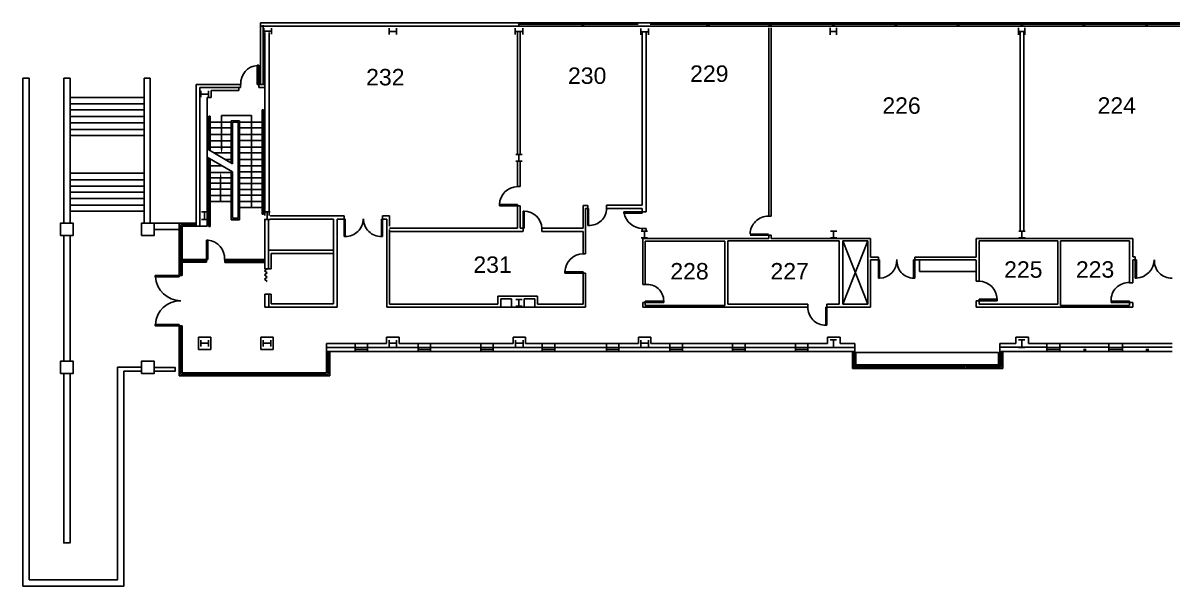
# Model space of a CAD drawing. Header units: inches. Extents: x -993 to 4309, y -3 to 2487.
# Drawn here: x -993 to 1205, y 1410 to 2487 of the extents above; entities that cross this region are included whole.
import ezdxf

# ---------------------------------------------------------------- set-up
doc = ezdxf.new("R2010")
doc.units = ezdxf.units.IN
doc.header["$LTSCALE"] = 96
doc.header["$MEASUREMENT"] = 0
for name, color, linetype in [('A-DOOR', 4, 'CONTINUOUS'), ('A-EDIT', 9, 'CONTINUOUS'), ('A-FLOR-HRAL', 4, 'CONTINUOUS'), ('A-FLOR-STRS', 4, 'CONTINUOUS'), ('A-FURN', 3, 'CONTINUOUS'), ('A-GLAZ', 3, 'CONTINUOUS'), ('A-PFLR-TEXT', 3, 'CONTINUOUS'), ('A-ROOF-OTLN', 6, 'CONTINUOUS'), ('A-WALL', 5, 'CONTINUOUS'), ('A-WALL-JAMB', 6, 'CONTINUOUS'), ('S-COLS', 6, 'CONTINUOUS')]:
    doc.layers.add(name, color=color, linetype=linetype)
doc.styles.get("Standard").update_dxf_attribs({"font": 'arial.ttf'})

msp = doc.modelspace()

# ---------------------------------------------------------------- linework, layer by layer
at = {"layer": 'A-DOOR'}
for p, q in [((-545, 2369.4), (-545, 2406.1)), ((-545, 2406.1), (-542.4, 2406.1)), ((-542.4, 2406.1), (-542.4, 2369.4)), ((-542.4, 2369.4), (-545, 2369.4)), ((-81.7, 2137.4), (-81.7, 2140)), ((-81.7, 2140), (-47.3, 2140)), ((-47.4, 2137.4), (-81.7, 2137.4)), ((-47.3, 2140), (-47.3, 2137.4)), ((-376.7, 2111.8), (-378.6, 2111.8)), ((-378.6, 2111.8), (-378.6, 2078.4)), ((-376.7, 2078.4), (-376.7, 2111.8)), ((-307.5, 2111.8), (-307.5, 2078.4)), ((-305.7, 2111.8), (-307.5, 2111.8)), ((-305.7, 2078.4), (-305.7, 2111.8)), ((-34.5, 2126.8), (-36.1, 2126.8)), ((-36.1, 2126.8), (-36.1, 2094.5)), ((-34.5, 2094.5), (-34.5, 2126.8)), ((87.1, 2132), (88.7, 2132)), ((87.1, 2132), (87.1, 2099.6)), ((88.7, 2099.6), (88.7, 2132)), ((191.6, 2125.5), (156.5, 2125.5)), ((156.5, 2125.5), (156.5, 2123.3)), ((156.5, 2123.3), (191.6, 2123.3)), ((191.6, 2132), (191.6, 2123.3)), ((-36.1, 2094.5), (-34.5, 2094.5)), ((87.1, 2099.6), (88.7, 2099.6)), ((-642, 2071.5), (-642, 2034.7)), ((-639.4, 2071.5), (-642, 2071.5)), ((-639.4, 2034.7), (-639.4, 2071.5)), ((-378.6, 2078.4), (-376.7, 2078.4)), ((-307.5, 2078.4), (-305.7, 2078.4)), ((432.9, 2083), (398, 2083)), ((398, 2080.9), (432.9, 2080.9)), ((-642, 2034.7), (-639.4, 2034.7)), ((645.6, 2033.6), (643.3, 2033.6)), ((643.3, 2033.6), (643.3, 1998.6)), ((645.6, 1998.6), (645.6, 2033.6)), ((712.9, 2033.6), (710.6, 2033.6)), ((710.6, 2033.6), (710.6, 1998.6)), ((712.9, 1998.6), (712.9, 2033.6)), ((1137.2, 2033.9), (1134.6, 2033.9)), ((1134.6, 2033.9), (1134.6, 1998.6)), ((1137.2, 1998.6), (1137.2, 2033.9)), ((-740.3, 2001.5), (-740.3, 2004)), ((-740.3, 2004), (-694.5, 2004)), ((-694.5, 2001.5), (-740.3, 2001.5)), ((-694.5, 2004), (-694.5, 2001.5)), ((-526.3, 2016.9), (-531.2, 2012.9)), ((-526.3, 2008.8), (-531.2, 2012.9)), ((-526.3, 2008.8), (-531.2, 2004.8)), ((-526.3, 2000.7), (-531.2, 2004.8)), ((-526.3, 2000.7), (-531.2, 1996.7)), ((43.3, 2008.3), (43.3, 2011.1)), ((43.3, 2011.1), (78.4, 2011.1)), ((78.4, 2008.3), (43.3, 2008.3)), ((78.4, 2011.1), (78.4, 2008.3)), ((-526.3, 1992.6), (-531.2, 1996.7)), ((643.3, 1998.6), (645.6, 1998.6)), ((710.6, 1998.6), (712.9, 1998.6)), ((1134.6, 1998.6), (1137.2, 1998.6)), ((870.5, 1958.4), (835.9, 1958.4)), ((835.9, 1958.4), (835.9, 1955.5)), ((870.5, 1955.5), (870.5, 1958.4)), ((197.4, 1952.2), (197.4, 1955)), ((197.4, 1955), (232.6, 1955)), ((232.6, 1952.2), (197.4, 1952.2)), ((232.6, 1955), (232.6, 1952.2)), ((542.5, 1943), (542.5, 1908.6)), ((542.5, 1943), (544.6, 1943)), ((544.6, 1908.6), (544.6, 1943)), ((835.9, 1955.5), (870.5, 1955.5)), ((1088.6, 1952.4), (1088.6, 1954.8)), ((1088.6, 1954.8), (1124, 1954.8)), ((1124, 1952.4), (1088.6, 1952.4)), ((1124, 1954.8), (1124, 1952.4)), ((-740.3, 1910.2), (-694.5, 1910.2)), ((-740.3, 1907.7), (-740.3, 1910.2)), ((-691.3, 1907.7), (-740.3, 1907.7)), ((-694.5, 1910.2), (-694.5, 1907.7)), ((542.5, 1908.6), (544.6, 1908.6))]:
    msp.add_line(p, q, dxfattribs=at)
for centre, radius, start, end in [((-541.8, 2371.2), 35, 95.1424, 183.1005), ((-46.2, 2138.7), 35.4, 91.9031, 178.0389), ((-376.3, 2112.5), 34.1, 269.3129, 359.7203), ((-308.5, 2111.9), 33.4, 179.1146, 271.7114), ((-34.1, 2093.5), 33.4, 1.7032, 90.5982), ((90.4, 2132.3), 32.8, 267.0038, 359.4478), ((193.3, 2131.2), 37.5, 192.1573, 267.6929), ((432.5, 2082.8), 34.5, 89.3525, 179.5997), ((-642.5, 2036.6), 35, 356.8995, 84.8576), ((79.1, 2009.8), 35.7, 91.028, 177.8544), ((644.3, 2033), 34.4, 272.2095, 1.9818), ((711.7, 2031.4), 32.9, 175.2119, 268.1577), ((1134.5, 2035.2), 36.6, 274.356, 358.0605), ((1204.6, 2031.9), 33.3, 176.5625, 271.021), ((-690.7, 2004.9), 49.5, 183.9859, 269.2706), ((201, 1955.3), 31.5, 359.4608, 96.4479), ((835.5, 1957.9), 34.9, 0.8037, 89.329), ((1122, 1956.8), 33.4, 86.5941, 183.4158), ((-692.5, 1907.7), 47.7, 88.5535, 177.0124), ((542.7, 1943.1), 34.5, 179.3525, 269.5997)]:
    msp.add_arc(centre, radius, start, end, dxfattribs=at)
at = {"layer": 'A-EDIT'}
for p, q in [((315.8, 2487.1), (315.8, 2483.1)), ((319.4, 2487.1), (319.4, 2483.1)), ((434.3, 2487.1), (434.3, 2483.1)), ((437.9, 2487.1), (437.9, 2483.1)), ((623.2, 2070.2), (575.2, 1948.8)), ((575.2, 2070.2), (623.2, 1948.8))]:
    msp.add_line(p, q, dxfattribs=at)
at = {"layer": 'A-FLOR-HRAL'}
for p, q in [((-637.7, 2308.7), (-637.7, 2244.1)), ((-637.7, 2308.7), (-635.3, 2308.7)), ((-635.3, 2242.9), (-635.3, 2308.7)), ((-535.6, 2320.6), (-535.6, 2121.5)), ((-533, 2320.6), (-535.6, 2320.6)), ((-533, 2320.6), (-533, 2121.5)), ((-579.3, 2299.8), (-594.8, 2299.8)), ((-594.8, 2219.1), (-594.8, 2299.8)), ((-592.6, 2297.1), (-592.6, 2217.8)), ((-581.5, 2297.1), (-592.4, 2297.1)), ((-581.5, 2113.5), (-581.5, 2297.1)), ((-579.3, 2110.5), (-579.3, 2299.8)), ((-637.7, 2228.8), (-637.7, 2097.9)), ((-635.3, 2227.5), (-635.3, 2097.9)), ((-594.8, 2110.5), (-594.8, 2203.8)), ((-592.6, 2113.5), (-592.6, 2202.5)), ((-581.5, 2113.5), (-592.6, 2113.5)), ((-535.6, 2121.5), (-533, 2121.5)), ((-637.7, 2097.9), (-635.3, 2097.9)), ((-579.3, 2110.5), (-594.8, 2110.5))]:
    msp.add_line(p, q, dxfattribs=at)
at = {"layer": 'A-FLOR-STRS'}
for p, q in [((-640.9, 2297.1), (-637.7, 2297.1)), ((-640.9, 2286.7), (-637.7, 2286.7)), ((-635.3, 2297.1), (-594.8, 2297.1)), ((-635.3, 2286.7), (-594.8, 2286.7)), ((-579.3, 2297.1), (-535.6, 2297.1)), ((-533, 2297.1), (-530.4, 2297.1)), ((-640.9, 2273.7), (-637.7, 2273.7)), ((-635.3, 2273.7), (-594.8, 2273.7)), ((-579.3, 2286.3), (-535.6, 2286.3)), ((-579.3, 2273.7), (-535.6, 2273.7)), ((-533, 2286.3), (-530.4, 2286.3)), ((-533, 2273.7), (-530.4, 2273.7)), ((-640.9, 2261.8), (-637.7, 2261.8)), ((-640.9, 2249.7), (-637.7, 2249.7)), ((-592.6, 2217.8), (-640.9, 2246)), ((-635.3, 2261.8), (-594.8, 2261.8)), ((-635.3, 2249.7), (-594.8, 2249.7)), ((-579.3, 2261.9), (-535.6, 2261.9)), ((-579.3, 2249.7), (-535.6, 2249.7)), ((-533, 2261.9), (-530.4, 2261.9)), ((-533, 2249.7), (-530.4, 2249.7)), ((-641, 2230.6), (-592.6, 2202.5)), ((-628.5, 2238.8), (-594.8, 2238.8)), ((-606.3, 2225.8), (-594.8, 2225.8)), ((-579.3, 2238.9), (-535.6, 2238.9)), ((-579.3, 2226.1), (-535.6, 2226.1)), ((-533, 2238.9), (-530.4, 2238.9)), ((-533, 2226.1), (-530.4, 2226.1)), ((-637.7, 2213.9), (-640.9, 2213.9)), ((-637.7, 2201.1), (-640.9, 2201.1)), ((-612.1, 2213.9), (-635.3, 2213.9)), ((-594.8, 2201.1), (-635.3, 2201.1)), ((-579.3, 2213.6), (-535.6, 2213.6)), ((-579.3, 2202.1), (-535.6, 2202.1)), ((-533, 2213.6), (-530.4, 2213.6)), ((-533, 2202.1), (-530.4, 2202.1)), ((-637.7, 2190.6), (-640.9, 2190.6)), ((-637.7, 2180.5), (-640.9, 2180.5)), ((-594.8, 2190.6), (-635.3, 2190.6)), ((-594.8, 2180.5), (-635.3, 2180.5)), ((-579.3, 2190.5), (-535.6, 2190.5)), ((-579.3, 2180), (-535.6, 2180)), ((-533, 2190.5), (-530.4, 2190.5)), ((-533, 2180), (-530.4, 2180)), ((-637.7, 2168.9), (-640.9, 2168.9)), ((-637.7, 2157.2), (-640.9, 2157.2)), ((-594.8, 2168.9), (-635.3, 2168.9)), ((-594.8, 2157.2), (-635.3, 2157.2)), ((-579.3, 2168.7), (-535.6, 2168.7)), ((-579.3, 2157.7), (-535.6, 2157.7)), ((-533, 2168.7), (-530.4, 2168.7)), ((-533, 2157.7), (-530.4, 2157.7)), ((-637.7, 2145.4), (-640.9, 2145.4)), ((-637.7, 2134.2), (-640.9, 2134.2)), ((-594.8, 2145.4), (-635.3, 2145.4)), ((-579.3, 2145.4), (-535.6, 2145.4)), ((-579.3, 2134.2), (-535.6, 2134.2)), ((-556, 2134.2), (-544, 2134.2)), ((-533, 2145.4), (-530.4, 2145.4))]:
    msp.add_line(p, q, dxfattribs=at)
for points in [[(-761.9, 2344.7), (-903.4, 2344.7)], [(-761.9, 2332.2), (-903.4, 2332.2)], [(-761.9, 2321.2), (-903.4, 2321.2)], [(-761.9, 2308), (-903.4, 2308)], [(-761.9, 2296.1), (-903.4, 2296.1)], [(-761.9, 2283.4), (-903.4, 2283.4)], [(-761.9, 2271.7), (-903.4, 2271.7)], [(-761.9, 2199.4), (-903.4, 2199.4)], [(-761.9, 2187.1), (-903.4, 2187.1)], [(-761.9, 2174.8), (-903.4, 2174.8)], [(-761.9, 2163.6), (-903.4, 2163.6)], [(-761.9, 2151.4), (-903.4, 2151.4)], [(-761.9, 2138.7), (-903.4, 2138.7)], [(-761.9, 2127.1), (-903.4, 2127.1)]]:
    msp.add_lwpolyline(points, dxfattribs=at)
at = {"layer": 'A-FURN'}
for p, q in [((722.3, 2011.2), (722.3, 2033.6)), ((830.2, 2011.2), (722.3, 2011.2)), ((873, 1856.5), (600.3, 1856.5)), ((600.3, 1856.5), (600.3, 1833.1)), ((873, 1833.1), (873, 1856.5)), ((600.3, 1833.1), (873, 1833.1))]:
    msp.add_line(p, q, dxfattribs=at)
at = {"layer": 'A-GLAZ'}
for p, q in [((-44.5, 2484.9), (184, 2484.9)), ((206.9, 2484.9), (315.8, 2484.9)), ((319.4, 2484.9), (434.3, 2484.9)), ((437.9, 2484.9), (545.9, 2484.9)), ((475.4, 2484.9), (1626.5, 2484.9)), ((-694.5, 2104.1), (-661.9, 2104.1)), ((-694.5, 2004), (-694.5, 2104.1)), ((-691.5, 2101.1), (-661.9, 2101.1)), ((-691.5, 2101.1), (-691.5, 2086)), ((-688.5, 2098.1), (-688.5, 2086)), ((-661.9, 2098.1), (-688.5, 2098.1)), ((-691.5, 2086.4), (-691.5, 2004)), ((-688.5, 2086.4), (-688.5, 2004)), ((-639.4, 2034.7), (-688.5, 2034.7)), ((-688.5, 2032.1), (-642, 2032.1)), ((-688.5, 2029.1), (-642, 2029.1)), ((-642, 2029.1), (-642, 2034.7)), ((-607.4, 2034.7), (-530.4, 2034.7)), ((-607.4, 2034.7), (-607.4, 2028.9)), ((-607.4, 2032.1), (-530.4, 2032.1)), ((-530.6, 2028.9), (-607.4, 2028.9)), ((-694.5, 2004), (-688.5, 2004)), ((-694.5, 1907.6), (-688.5, 1907.6)), ((-694.5, 1907.6), (-694.5, 1811.6)), ((-691.5, 1907.6), (-691.5, 1814.6)), ((-688.5, 1907.6), (-688.5, 1817.6)), ((-412.5, 1817.6), (-412.5, 1858.1)), ((-409.5, 1814.6), (-409.5, 1858.1)), ((-406.5, 1811.6), (-406.5, 1858.1)), ((-357.8, 1866), (-334, 1866)), ((-357.8, 1862.1), (-334, 1862.1)), ((-334, 1858.1), (-357.8, 1858.1)), ((-237.3, 1866), (-213.5, 1866)), ((-237.3, 1862.1), (-213.5, 1862.1)), ((-213.5, 1858.1), (-237.3, 1858.1)), ((-117.6, 1866), (-93.8, 1866)), ((-117.6, 1862.1), (-93.8, 1862.1)), ((-93.8, 1858.1), (-117.6, 1858.1)), ((0.3, 1866), (24.1, 1866)), ((0.3, 1862.1), (24.1, 1862.1)), ((24.1, 1858.1), (0.3, 1858.1)), ((123, 1866), (146.8, 1866)), ((123, 1862.1), (146.8, 1862.1)), ((146.8, 1858.1), (123, 1858.1)), ((244.5, 1866), (268.3, 1866)), ((244.5, 1862.1), (268.3, 1862.1)), ((268.3, 1858.1), (244.5, 1858.1)), ((364.4, 1866), (388.2, 1866)), ((364.4, 1862.1), (388.2, 1862.1)), ((388.2, 1858.1), (364.4, 1858.1)), ((484.8, 1866), (508.6, 1866)), ((484.8, 1862.1), (508.6, 1862.1)), ((508.6, 1858.1), (484.8, 1858.1)), ((593.9, 1858.1), (593.9, 1826.1)), ((595.7, 1858.1), (595.7, 1828.3)), ((598, 1831.2), (598, 1858.1)), ((875.8, 1858.1), (875.8, 1831.2)), ((878.3, 1828.3), (878.3, 1858.1)), ((881.2, 1826.1), (881.2, 1858.1)), ((965.9, 1866), (990.4, 1866)), ((965.9, 1862.1), (990.4, 1862.1)), ((990.4, 1858.1), (965.9, 1858.1)), ((1084.1, 1866), (1110.7, 1866)), ((1084.1, 1862.1), (1110.7, 1862.1)), ((1110.7, 1858.1), (1084.1, 1858.1)), ((661.8, 1826.1), (593.9, 1826.1)), ((661.8, 1828.3), (595.7, 1828.3)), ((661.8, 1831.2), (598, 1831.2)), ((684.9, 1831.2), (665.3, 1831.2)), ((685, 1828.3), (665.3, 1828.3)), ((684.9, 1826.1), (665.3, 1826.1)), ((783.3, 1831.2), (687.3, 1831.2)), ((783.3, 1828.3), (687.3, 1828.3)), ((783.3, 1826.1), (687.3, 1826.1)), ((786.2, 1831.2), (807.7, 1831.2)), ((786.2, 1828.3), (807.7, 1828.3)), ((807.7, 1826.1), (786.2, 1826.1)), ((811.4, 1831.2), (875.8, 1831.2)), ((811.4, 1828.3), (878.3, 1828.3)), ((881.2, 1826.1), (811.4, 1826.1)), ((-694.5, 1811.6), (-406.5, 1811.6)), ((-691.5, 1814.6), (-409.5, 1814.6)), ((-688.5, 1817.6), (-412.5, 1817.6))]:
    msp.add_line(p, q, dxfattribs=at)
at = {"layer": 'A-PFLR-TEXT'}
for p, q in [((-613.4, 2310.2), (-556, 2310.2)), ((-613.4, 2248.1), (-613.4, 2310.2)), ((-556, 2310.2), (-556, 2134.2)), ((-615.2, 2189.4), (-615.2, 2145.4))]:
    msp.add_line(p, q, dxfattribs=at)
for points in [[(-611.4, 2248.1), (-615.4, 2248.1), (-613.4, 2236.1)], [(-617.2, 2189.4), (-613.2, 2189.4), (-615.2, 2201.4)]]:
    msp.add_solid(points, dxfattribs=at)
at = {"layer": 'A-ROOF-OTLN'}
for p, q in [((-334, 1873.6), (-357.8, 1873.6)), ((-213.5, 1873.6), (-237.3, 1873.6)), ((-93.8, 1873.6), (-117.6, 1873.6)), ((24.1, 1873.6), (0.3, 1873.6)), ((146.8, 1873.6), (123, 1873.6)), ((268.3, 1873.6), (244.5, 1873.6)), ((388.2, 1873.6), (364.4, 1873.6)), ((508.6, 1873.6), (484.8, 1873.6)), ((990.4, 1873.6), (965.9, 1873.6)), ((1110.7, 1873.6), (1084.1, 1873.6))]:
    msp.add_line(p, q, dxfattribs=at)
at = {"layer": 'A-WALL'}
for p, q in [((-538.8, 2369.1), (-538.8, 2487.1)), ((-538.8, 2487.1), (2615.2, 2487.1)), ((-538.8, 2481.1), (2609.2, 2481.1)), ((-533.7, 2369.1), (-533.7, 2483.1)), ((-530.4, 2468.6), (-530.4, 2118.9)), ((-522.1, 2118.9), (-522.1, 2468.6)), ((-46.9, 2471.1), (-46.9, 2235.6)), ((-41.9, 2471.1), (-41.9, 2235.6)), ((191.6, 2468.6), (191.6, 2138.2)), ((199.2, 2468.6), (199.2, 2125.5)), ((433.6, 2478), (433.6, 2117.4)), ((438.4, 2478), (438.4, 2117.4)), ((914.3, 2471.1), (914.3, 2087.4)), ((921.6, 2471.1), (921.6, 2087.4)), ((-903.4, 2381.5), (-915.4, 2381.5)), ((-915.4, 2381.5), (-915.4, 2104.1)), ((-903.4, 2381.5), (-903.4, 2104.1)), ((-749.8, 2381.5), (-761.8, 2381.5)), ((-761.8, 2381.5), (-761.8, 2104.1)), ((-749.8, 2381.5), (-749.8, 2104.1)), ((-661.9, 2369.1), (-576.9, 2369.1)), ((-661.9, 2098.1), (-661.9, 2369.1)), ((-655, 2098.1), (-655, 2363.7)), ((-655, 2363.7), (-576.9, 2363.7)), ((-633, 2344.4), (-633, 2358.1)), ((-633, 2358.1), (-580.2, 2358.1)), ((-580.2, 2358.1), (-580.2, 2363.7)), ((-576.9, 2369.4), (-576.9, 2363.6)), ((-542.4, 2363.7), (-542.4, 2369.4)), ((-542.4, 2369.1), (-530.4, 2369.1)), ((-542.4, 2363.7), (-530.4, 2363.7)), ((-640.9, 2344.4), (-633, 2344.4)), ((-640.9, 2098.1), (-640.9, 2344.4)), ((-46.9, 2222.7), (-46.9, 2174.1)), ((-41.9, 2222.7), (-41.9, 2174.1)), ((-41.9, 2174.1), (-46.9, 2174.1)), ((-41.9, 2137.4), (-46.9, 2137.4)), ((-46.9, 2094.1), (-46.9, 2137.4)), ((-41.9, 2094.1), (-41.9, 2137.4)), ((78.4, 2094.1), (78.4, 2137.7)), ((87.1, 2137.7), (78.4, 2137.7)), ((87.1, 2137.7), (87.1, 2132)), ((123.3, 2138.2), (123.3, 2132)), ((123.3, 2138.2), (191.6, 2138.2)), ((-530.4, 2110.9), (-530.4, 2016.9)), ((-523.4, 2110.9), (-523.4, 2016.9)), ((-520.3, 2118.1), (-378.6, 2118.1)), ((-520.3, 2111.8), (-399.2, 2111.8)), ((-399.2, 2045.7), (-399.2, 2111.8)), ((-392.4, 2111.8), (-378.6, 2111.8)), ((-392.4, 1943), (-392.4, 2111.8)), ((-378.6, 2118.1), (-378.6, 2111.8)), ((-305.7, 2118), (-292.4, 2118)), ((-305.7, 2118), (-305.7, 2111.8)), ((-297.3, 2111.8), (-305.7, 2111.8)), ((-297.3, 2111.8), (-297.3, 1943)), ((-292.4, 2118), (-292.4, 2098.3)), ((83.2, 2045.5), (83.2, 2132)), ((87.1, 2132), (83.2, 2132)), ((123.3, 2132), (191.6, 2132)), ((191.6, 2128.9), (191.6, 2131.8)), ((191.6, 2126.7), (191.6, 2128.9)), ((199.2, 2125.5), (191.6, 2125.5)), ((438.4, 2117.4), (432.9, 2117.4)), ((-661.9, 2098.1), (-655, 2098.1)), ((-655, 2098.1), (-640.9, 2098.1)), ((-292.4, 2094.1), (-46.9, 2094.1)), ((-292.4, 2092), (-292.3, 1957.6)), ((-41.9, 2094.1), (-36.1, 2094.1)), ((-36.1, 2094.5), (-36.1, 2087.9)), ((-0.8, 2094.1), (35.2, 2094.1)), ((-0.8, 2094.1), (-0.8, 2087.9)), ((78.4, 2094.1), (-0.8, 2094.1)), ((191.6, 2093.7), (191.6, 2087.2)), ((191.6, 2093.7), (199.2, 2093.7)), ((199.2, 2093.7), (199.2, 2087.2)), ((-292.4, 2087.9), (-36.7, 2087.9)), ((-0.8, 2087.9), (35.2, 2087.9)), ((-0.8, 2087.9), (78.4, 2087.9)), ((78.4, 2045.5), (78.4, 2087.9)), ((192.5, 2074.4), (192.5, 1986.6)), ((192.5, 2074.4), (433.6, 2074.4)), ((197.4, 2069.7), (349.4, 2069.7)), ((197.4, 2069.7), (197.4, 1986.6)), ((349.4, 1946.7), (349.4, 2069.7)), ((355.5, 1948.8), (355.5, 2070.2)), ((355.5, 2070.2), (568.4, 2070.2)), ((432.9, 2080.9), (438.4, 2080.9)), ((433.6, 2080.9), (433.6, 2074.4)), ((438.4, 2080.9), (438.4, 2074.9)), ((438.4, 2074.9), (562.7, 2074.9)), ((628.3, 2074.9), (562.7, 2074.9)), ((568.4, 1948.8), (568.4, 2070.2)), ((575.2, 1948.8), (575.2, 2070.2)), ((575.2, 2070.2), (623.2, 2070.2)), ((623.2, 1948.8), (623.2, 2070.2)), ((628.3, 2074.9), (628.3, 2039)), ((830.1, 2039), (830.1, 2074.9)), ((830.1, 2074.9), (1130, 2074.9)), ((835.9, 1992.8), (835.9, 2070.2)), ((835.9, 2070.2), (986.9, 2070.2)), ((986.9, 1948.8), (986.9, 2070.2)), ((992, 1946.7), (992, 2070)), ((992, 2070), (1124, 2070)), ((1124, 2070), (1124, 1990.1)), ((1130, 2074.9), (1130, 2039.4)), ((-523.4, 2052.1), (-399.2, 2052.1)), ((-518.3, 2016.9), (-518.3, 2045.7)), ((-518.3, 2045.7), (-399.2, 2045.7)), ((-399.2, 1949.4), (-399.2, 2045.7)), ((78.4, 2045.5), (83.2, 2045.5)), ((628.3, 2039), (643.3, 2039)), ((628.3, 2033.6), (643.3, 2033.6)), ((628.3, 1943), (628.3, 2033.6)), ((643.3, 2033.6), (643.3, 2039)), ((712.9, 2039), (712.9, 2033.6)), ((712.9, 2039), (830.1, 2039)), ((830.2, 2033.6), (712.9, 2033.6)), ((830.2, 2033.3), (830.2, 1992.8)), ((1130, 2039.4), (1134.6, 2039.4)), ((1130, 1990.1), (1130, 2033.9)), ((1130, 2033.9), (1134.6, 2033.9)), ((1134.6, 2039.4), (1134.6, 2033.9)), ((-530.4, 2016.9), (-518.3, 2016.9)), ((83.2, 2008.3), (78.4, 2008.3)), ((78.4, 1948.8), (78.4, 2008.3)), ((83.2, 1943), (83.2, 2008.3)), ((83.2, 1999.9), (83.2, 2008.3)), ((192.5, 1986.6), (197.4, 1986.6)), ((835.9, 1992.8), (830.2, 1992.8)), ((1130, 1990.1), (1124, 1990.1)), ((-530.5, 1967.8), (-518.6, 1967.8)), ((-530.5, 1967.8), (-530.5, 1943)), ((-523.1, 1943.2), (-523.1, 1967.8)), ((-518.6, 1967.8), (-518.6, 1949.4)), ((-292.3, 1959.7), (-292.3, 1948.8)), ((-84.5, 1964.3), (-84.5, 1948.8)), ((-84.5, 1964.3), (-8.8, 1964.3)), ((-79.2, 1943), (-79.2, 1959.3)), ((-79.2, 1959.3), (-58.7, 1959.3)), ((-58.7, 1959.3), (-58.7, 1943)), ((-34.7, 1943), (-34.7, 1959.3)), ((-34.7, 1959.3), (-14.1, 1959.3)), ((-14.1, 1959.3), (-14.1, 1943)), ((-8.8, 1964.3), (-8.8, 1948.8)), ((-530.5, 1943), (-392.4, 1943)), ((-518.6, 1949.4), (-399.2, 1949.4)), ((-297.3, 1943), (83.2, 1943)), ((-292.3, 1948.8), (-84.5, 1948.8)), ((-58.7, 1943), (-79.2, 1943)), ((-14.1, 1943), (-34.7, 1943)), ((-8.8, 1948.8), (78.4, 1948.8)), ((197.4, 1952.2), (192.5, 1952.2)), ((192.5, 1943), (192.5, 1952.2)), ((192.5, 1943), (508.2, 1943)), ((197.4, 1946.7), (197.4, 1952.2)), ((197.4, 1946.7), (349.4, 1946.7)), ((355.5, 1948.8), (508.2, 1948.8)), ((508.2, 1943), (508.2, 1948.8)), ((544.6, 1948.8), (568.4, 1948.8)), ((544.6, 1948.8), (544.6, 1943)), ((544.6, 1943), (628.3, 1943)), ((623.2, 1948.8), (575.2, 1948.8)), ((830.2, 1943), (830.2, 1955.5)), ((835.9, 1955.5), (830.2, 1955.5)), ((830.2, 1943), (1130, 1943)), ((835.9, 1955.5), (835.9, 1948.8)), ((835.9, 1948.8), (986.9, 1948.8)), ((992, 1946.7), (1124, 1946.7)), ((1124, 1952.4), (1124, 1946.7)), ((1130, 1952.4), (1124, 1952.4)), ((1130, 1952.4), (1130, 1943)), ((-412.5, 1873.6), (-357.8, 1873.6)), ((-412.5, 1858.1), (-412.5, 1873.6)), ((-357.8, 1873.6), (-357.8, 1858.1)), ((-334, 1873.6), (-334, 1858.1)), ((-334, 1873.6), (-297.7, 1873.6)), ((-297.7, 1886.1), (-273.7, 1886.1)), ((-297.7, 1886.1), (-297.7, 1873.6)), ((-273.7, 1886.1), (-273.7, 1873.6)), ((-273.7, 1873.6), (-237.3, 1873.6)), ((-237.3, 1873.6), (-237.3, 1858.1)), ((-213.5, 1873.6), (-213.5, 1858.1)), ((-213.5, 1873.6), (-117.6, 1873.6)), ((-117.6, 1873.6), (-117.6, 1858.1)), ((-93.8, 1873.6), (-93.8, 1858.1)), ((-93.8, 1873.6), (-55.7, 1873.6)), ((-55.7, 1886.1), (-55.7, 1873.6)), ((-55.7, 1886.1), (-31.7, 1886.1)), ((-31.7, 1886.1), (-31.7, 1873.6)), ((-31.7, 1873.6), (0.3, 1873.6)), ((0.3, 1873.6), (0.3, 1858.1)), ((24.1, 1873.6), (24.1, 1858.1)), ((24.1, 1873.6), (123, 1873.6)), ((123, 1873.6), (123, 1858.1)), ((146.8, 1873.6), (146.8, 1858.1)), ((146.8, 1873.6), (184.1, 1873.6)), ((184.1, 1886.1), (208.1, 1886.1)), ((184.1, 1886.1), (184.1, 1873.6)), ((208.1, 1886.1), (208.1, 1873.6)), ((208.1, 1873.6), (244.5, 1873.6)), ((244.5, 1873.6), (244.5, 1858.1)), ((268.3, 1873.6), (268.3, 1858.1)), ((268.3, 1873.6), (364.4, 1873.6)), ((364.4, 1873.6), (364.4, 1858.1)), ((388.2, 1873.6), (388.2, 1858.1)), ((388.2, 1873.6), (484.8, 1873.6)), ((484.8, 1873.6), (484.8, 1858.1)), ((508.6, 1873.6), (508.6, 1858.1)), ((508.6, 1873.6), (546, 1873.6)), ((546, 1886.1), (546, 1873.6)), ((546, 1886.1), (570, 1886.1)), ((570, 1886.1), (570, 1873.6)), ((570, 1873.6), (598, 1873.6)), ((598, 1873.6), (598, 1858.1)), ((875.8, 1873.6), (906.5, 1873.6)), ((875.8, 1873.6), (875.8, 1858.1)), ((906.5, 1886.1), (930.5, 1886.1)), ((906.5, 1886.1), (906.5, 1873.6)), ((930.5, 1886.1), (930.5, 1873.6)), ((930.5, 1873.6), (965.9, 1873.6)), ((965.9, 1873.6), (965.9, 1858.1)), ((990.4, 1873.6), (990.4, 1858.1)), ((990.4, 1873.6), (1084.1, 1873.6)), ((1084.1, 1873.6), (1084.1, 1858.1)), ((1110.7, 1873.6), (1110.7, 1858.1)), ((1110.7, 1873.6), (1205.4, 1873.6)), ((-412.5, 1865.9), (-357.8, 1865.9)), ((-412.5, 1858.1), (-357.8, 1858.1)), ((-334, 1865.9), (-237.3, 1865.9)), ((-334, 1858.1), (-237.3, 1858.1)), ((-213.5, 1865.9), (-117.6, 1865.9)), ((-213.5, 1858.1), (-117.6, 1858.1)), ((-93.8, 1865.9), (0.3, 1865.9)), ((-93.8, 1858.1), (0.3, 1858.1)), ((24.1, 1865.9), (123, 1865.9)), ((24.1, 1858.1), (123, 1858.1)), ((146.8, 1865.9), (244.5, 1865.9)), ((146.8, 1858.1), (244.5, 1858.1)), ((268.3, 1865.9), (364.4, 1865.9)), ((268.3, 1858.1), (364.4, 1858.1)), ((388.2, 1865.9), (484.8, 1865.9)), ((388.2, 1858.1), (484.8, 1858.1)), ((508.6, 1866), (598, 1866)), ((508.6, 1858.1), (598, 1858.1)), ((875.8, 1866.8), (965.9, 1866.8)), ((875.8, 1858.1), (965.9, 1858.1)), ((990.4, 1866.8), (1084.1, 1866.8)), ((990.4, 1858.1), (1084.1, 1858.1)), ((1036.9, 1863.6), (1036.9, 1858.1)), ((1039.9, 1863.6), (1039.9, 1858.1)), ((1110.7, 1866.8), (1205.4, 1866.8)), ((1110.7, 1858.1), (1205.4, 1858.1)), ((1156.3, 1863.6), (1156.3, 1858.1)), ((1159.2, 1863.6), (1159.2, 1858.1))]:
    msp.add_line(p, q, dxfattribs=at)
for points in [[(-981.4, 2381.5), (-993.4, 2381.5), (-993.4, 2357.5), (-993.4, 2123.5), (-993.4, 2063.5), (-993.4, 1859.5), (-993.4, 1799.5), (-993.4, 1493.5), (-993.4, 1421.5), (-993.4, 1409.5), (-800.4, 1409.5), (-800.4, 1820.8)], [(-981.4, 2381.5), (-981.4, 2357.5), (-981.4, 2123.5), (-981.4, 2063.5), (-981.4, 1859.5), (-981.4, 1799.5), (-981.4, 1493.5), (-981.4, 1421.5), (-812.4, 1421.5), (-812.4, 1828.1)], [(-742.6, 2104.1), (-694.5, 2104.1), (-694.5, 2092.1), (-742.6, 2092.1)], [(-915.4, 2080.1), (-915.4, 1840.1)], [(-903.4, 2080.1), (-903.4, 1840.1)], [(-766.6, 1828.1), (-812.4, 1828.1)], [(-742.6, 1820.8), (-702.1, 1820.8), (-702.1, 1827.5), (-742.6, 1827.5)], [(-915.4, 1816.1), (-915.4, 1491.9), (-903.4, 1491.9), (-903.4, 1816.1)], [(-766.6, 1820.8), (-800.4, 1820.8)]]:
    msp.add_lwpolyline(points, dxfattribs=at)
for points in [[(-921.4, 2080.1), (-897.4, 2080.1), (-897.4, 2104.1), (-921.4, 2104.1)], [(-766.6, 2080.1), (-742.6, 2080.1), (-742.6, 2104.1), (-766.6, 2104.1)], [(-921.4, 1816.1), (-897.4, 1816.1), (-897.4, 1840.1), (-921.4, 1840.1)], [(-766.6, 1816.1), (-742.6, 1816.1), (-742.6, 1840.1), (-766.6, 1840.1)]]:
    msp.add_lwpolyline(points, close=True, dxfattribs=at)
at = {"layer": 'A-WALL-JAMB'}
for p, q in [((-44.5, 2481.1), (-44.5, 2487.1)), ((76.3, 2481.1), (76.3, 2487.1)), ((78.9, 2481.1), (78.9, 2487.1)), ((314.9, 2481.1), (314.9, 2487.1)), ((317.4, 2481.1), (317.4, 2487.1)), ((434.5, 2481.1), (434.5, 2487.1)), ((437.1, 2481.1), (437.1, 2487.1)), ((556, 2481.1), (556, 2487.1)), ((558.6, 2481.1), (558.6, 2487.1)), ((675.3, 2481.1), (675.3, 2487.1)), ((677.8, 2481.1), (677.8, 2487.1)), ((795, 2481.1), (795, 2487.1)), ((797.5, 2481.1), (797.5, 2487.1)), ((916.5, 2481.1), (916.5, 2487.1)), ((919, 2481.1), (919, 2487.1)), ((1035.3, 2481.1), (1035.3, 2487.1)), ((1037.8, 2481.1), (1037.8, 2487.1)), ((1155, 2481.1), (1155, 2487.1)), ((1157.5, 2481.1), (1157.5, 2487.1)), ((661.8, 1831.2), (661.8, 1826.1)), ((665.3, 1831.2), (661.8, 1831.2)), ((661.8, 1826.1), (665.3, 1826.1)), ((665.3, 1831.2), (665.3, 1826.1)), ((684.9, 1831.2), (684.9, 1826.1)), ((687.3, 1831.2), (684.9, 1831.2)), ((684.9, 1826.1), (687.3, 1826.1)), ((687.3, 1831.2), (687.3, 1826.1)), ((783.3, 1831.2), (783.3, 1826.1)), ((786.2, 1831.2), (783.3, 1831.2)), ((786.2, 1826.1), (783.3, 1826.1)), ((786.2, 1831.2), (786.2, 1826.1)), ((807.7, 1826.1), (807.7, 1831.2)), ((811.4, 1831.2), (807.7, 1831.2)), ((811.4, 1826.1), (807.7, 1826.1)), ((811.4, 1831.2), (811.4, 1826.1))]:
    msp.add_line(p, q, dxfattribs=at)
at = {"layer": 'S-COLS'}
for p, q in [((-532.7, 2465.4), (-532.7, 2477.4)), ((-532.7, 2471.4), (-518.1, 2471.4)), ((-518.1, 2465.4), (-518.1, 2477.4)), ((-293, 2465.1), (-293, 2477.1)), ((-293, 2471.1), (-278.4, 2471.1)), ((-278.4, 2465.1), (-278.4, 2477.1)), ((-51.8, 2465.1), (-51.8, 2477.1)), ((-51.8, 2471.1), (-37.2, 2471.1)), ((-37.2, 2465.1), (-37.2, 2477.1)), ((188.8, 2464.5), (188.8, 2476.5)), ((188.8, 2470.5), (203.4, 2470.5)), ((203.4, 2464.5), (203.4, 2476.5)), ((551.2, 2477.6), (551.2, 2464.7)), ((563.2, 2471.1), (551.2, 2471.1)), ((563.2, 2464.7), (563.2, 2477.6)), ((911.7, 2477.6), (911.7, 2464.7)), ((923.7, 2471.1), (911.7, 2471.1)), ((923.7, 2464.7), (923.7, 2477.6)), ((-653.2, 2345.2), (-653.2, 2357.2)), ((-638.6, 2345.2), (-638.6, 2357.2)), ((-653.2, 2351.2), (-638.6, 2351.2)), ((-38.5, 2235.6), (-50.5, 2235.6)), ((-50.5, 2222.7), (-38.5, 2222.7)), ((-44.5, 2235.6), (-44.5, 2222.7)), ((-651.9, 2125.4), (-639.9, 2125.4)), ((-651.9, 2110.9), (-639.9, 2110.9)), ((-645.9, 2125.4), (-645.9, 2110.9)), ((-532.2, 2125.4), (-520.2, 2125.4)), ((-532.2, 2110.9), (-520.2, 2110.9)), ((-526.2, 2125.4), (-526.2, 2110.9)), ((201.6, 2088.6), (189.6, 2088.6)), ((189.6, 2075.7), (201.6, 2075.7)), ((195.6, 2088.6), (195.6, 2075.7)), ((563.5, 2088.6), (551.6, 2088.6)), ((551.6, 2075.7), (563.5, 2075.7)), ((557.6, 2088.6), (557.6, 2075.7)), ((924, 2088.6), (912, 2088.6)), ((912, 2075.7), (924, 2075.7)), ((918, 2088.6), (918, 2075.7)), ((-38.5, 1957.8), (-50.5, 1957.8)), ((-44.5, 1957.8), (-44.5, 1945)), ((-50.5, 1945), (-38.5, 1945)), ((-657.8, 1886.1), (-657.8, 1862.1)), ((-657.8, 1886.1), (-633.8, 1886.1)), ((-653.1, 1868.1), (-653.1, 1880.1)), ((-653.1, 1874.1), (-638.5, 1874.1)), ((-638.5, 1868.1), (-638.5, 1880.1)), ((-633.8, 1886.1), (-633.8, 1862.1)), ((-538.4, 1886.1), (-538.4, 1862.1)), ((-538.4, 1886.1), (-514.4, 1886.1)), ((-533.7, 1868.1), (-533.7, 1880.1)), ((-533.7, 1874.1), (-519.1, 1874.1)), ((-519.1, 1868.1), (-519.1, 1880.1)), ((-514.4, 1886.1), (-514.4, 1862.1)), ((-293, 1868.1), (-293, 1880.1)), ((-293, 1874.1), (-278.4, 1874.1)), ((-278.4, 1868.1), (-278.4, 1880.1)), ((-50.9, 1868.1), (-50.9, 1880.1)), ((-50.9, 1874.1), (-36.4, 1874.1)), ((-36.4, 1868.1), (-36.4, 1880.1)), ((188.8, 1868.1), (188.8, 1880.1)), ((188.8, 1874.1), (203.4, 1874.1)), ((203.4, 1868.1), (203.4, 1880.1)), ((551.2, 1880.6), (563.2, 1880.6)), ((557.2, 1880.6), (557.2, 1866)), ((911.7, 1880.6), (923.7, 1880.6)), ((917.7, 1880.6), (917.7, 1866)), ((-657.8, 1862.1), (-633.8, 1862.1)), ((-538.4, 1862.1), (-514.4, 1862.1)), ((551.2, 1866), (563.2, 1866)), ((911.7, 1866), (923.7, 1866))]:
    msp.add_line(p, q, dxfattribs=at)

# ---------------------------------------------------------------- texts
at = {"layer": 'A-PFLR-TEXT'}
for s, p in [('232', (-336.8, 2367.7)), ('230', (49.4, 2370.5)), ('229', (283.1, 2374.4)), ('226', (650.9, 2313.3)), ('224', (1062.7, 2313.4)), ('231', (-131.6, 2008.8)), ('228', (245.2, 1996.2)), ('227', (436.8, 1996.2)), ('225', (883.9, 1999.5)), ('223', (1021.2, 1999.6))]:
    msp.add_text(s, height=31.5, dxfattribs=at).set_placement(p)

doc.saveas('drawing.dxf')
